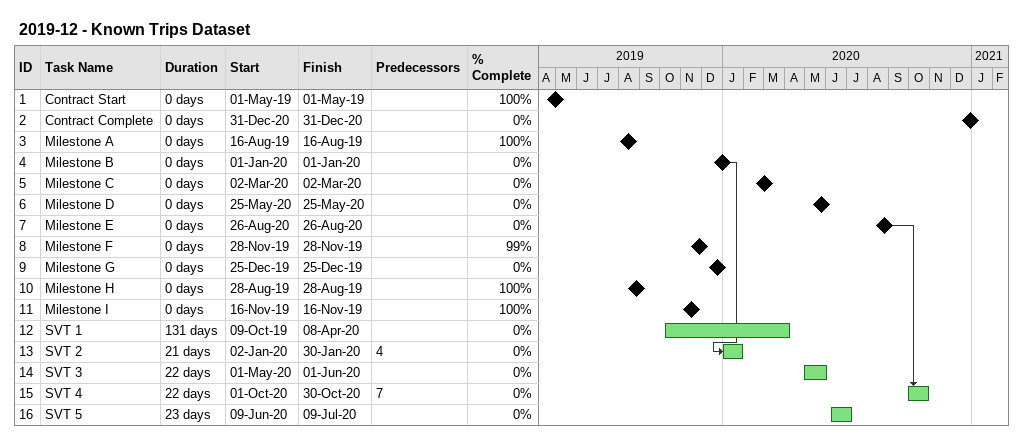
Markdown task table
2019-12 - Known Trips Dataset

| ID | Task | Duration | Start | Finish | Predecessors | % complete |
|---|---|---|---|---|---|---|
| 1 | Contract Start | 0d | 2019-05-01 | 2019-05-01 |  | 100 |
| 2 | Contract Complete | 0d | 2020-12-31 | 2020-12-31 |  | 0 |
| 3 | Milestone A | 0d | 2019-08-16 | 2019-08-16 |  | 100 |
| 4 | Milestone B | 0d | 2020-01-01 | 2020-01-01 |  | 0 |
| 5 | Milestone C | 0d | 2020-03-02 | 2020-03-02 |  | 0 |
| 6 | Milestone D | 0d | 2020-05-25 | 2020-05-25 |  | 0 |
| 7 | Milestone E | 0d | 2020-08-26 | 2020-08-26 |  | 0 |
| 8 | Milestone F | 0d | 2019-11-28 | 2019-11-28 |  | 99 |
| 9 | Milestone G | 0d | 2019-12-25 | 2019-12-25 |  | 0 |
| 10 | Milestone H | 0d | 2019-08-28 | 2019-08-28 |  | 100 |
| 11 | Milestone I | 0d | 2019-11-16 | 2019-11-16 |  | 100 |
| 12 | SVT 1 | 131d | 2019-10-09 | 2020-04-08 |  | 0 |
| 13 | SVT 2 | 21d | 2020-01-02 | 2020-01-30 | 4 | 0 |
| 14 | SVT 3 | 22d | 2020-05-01 | 2020-06-01 |  | 0 |
| 15 | SVT 4 | 22d | 2020-10-01 | 2020-10-30 | 7 | 0 |
| 16 | SVT 5 | 23d | 2020-06-09 | 2020-07-09 |  | 0 |
